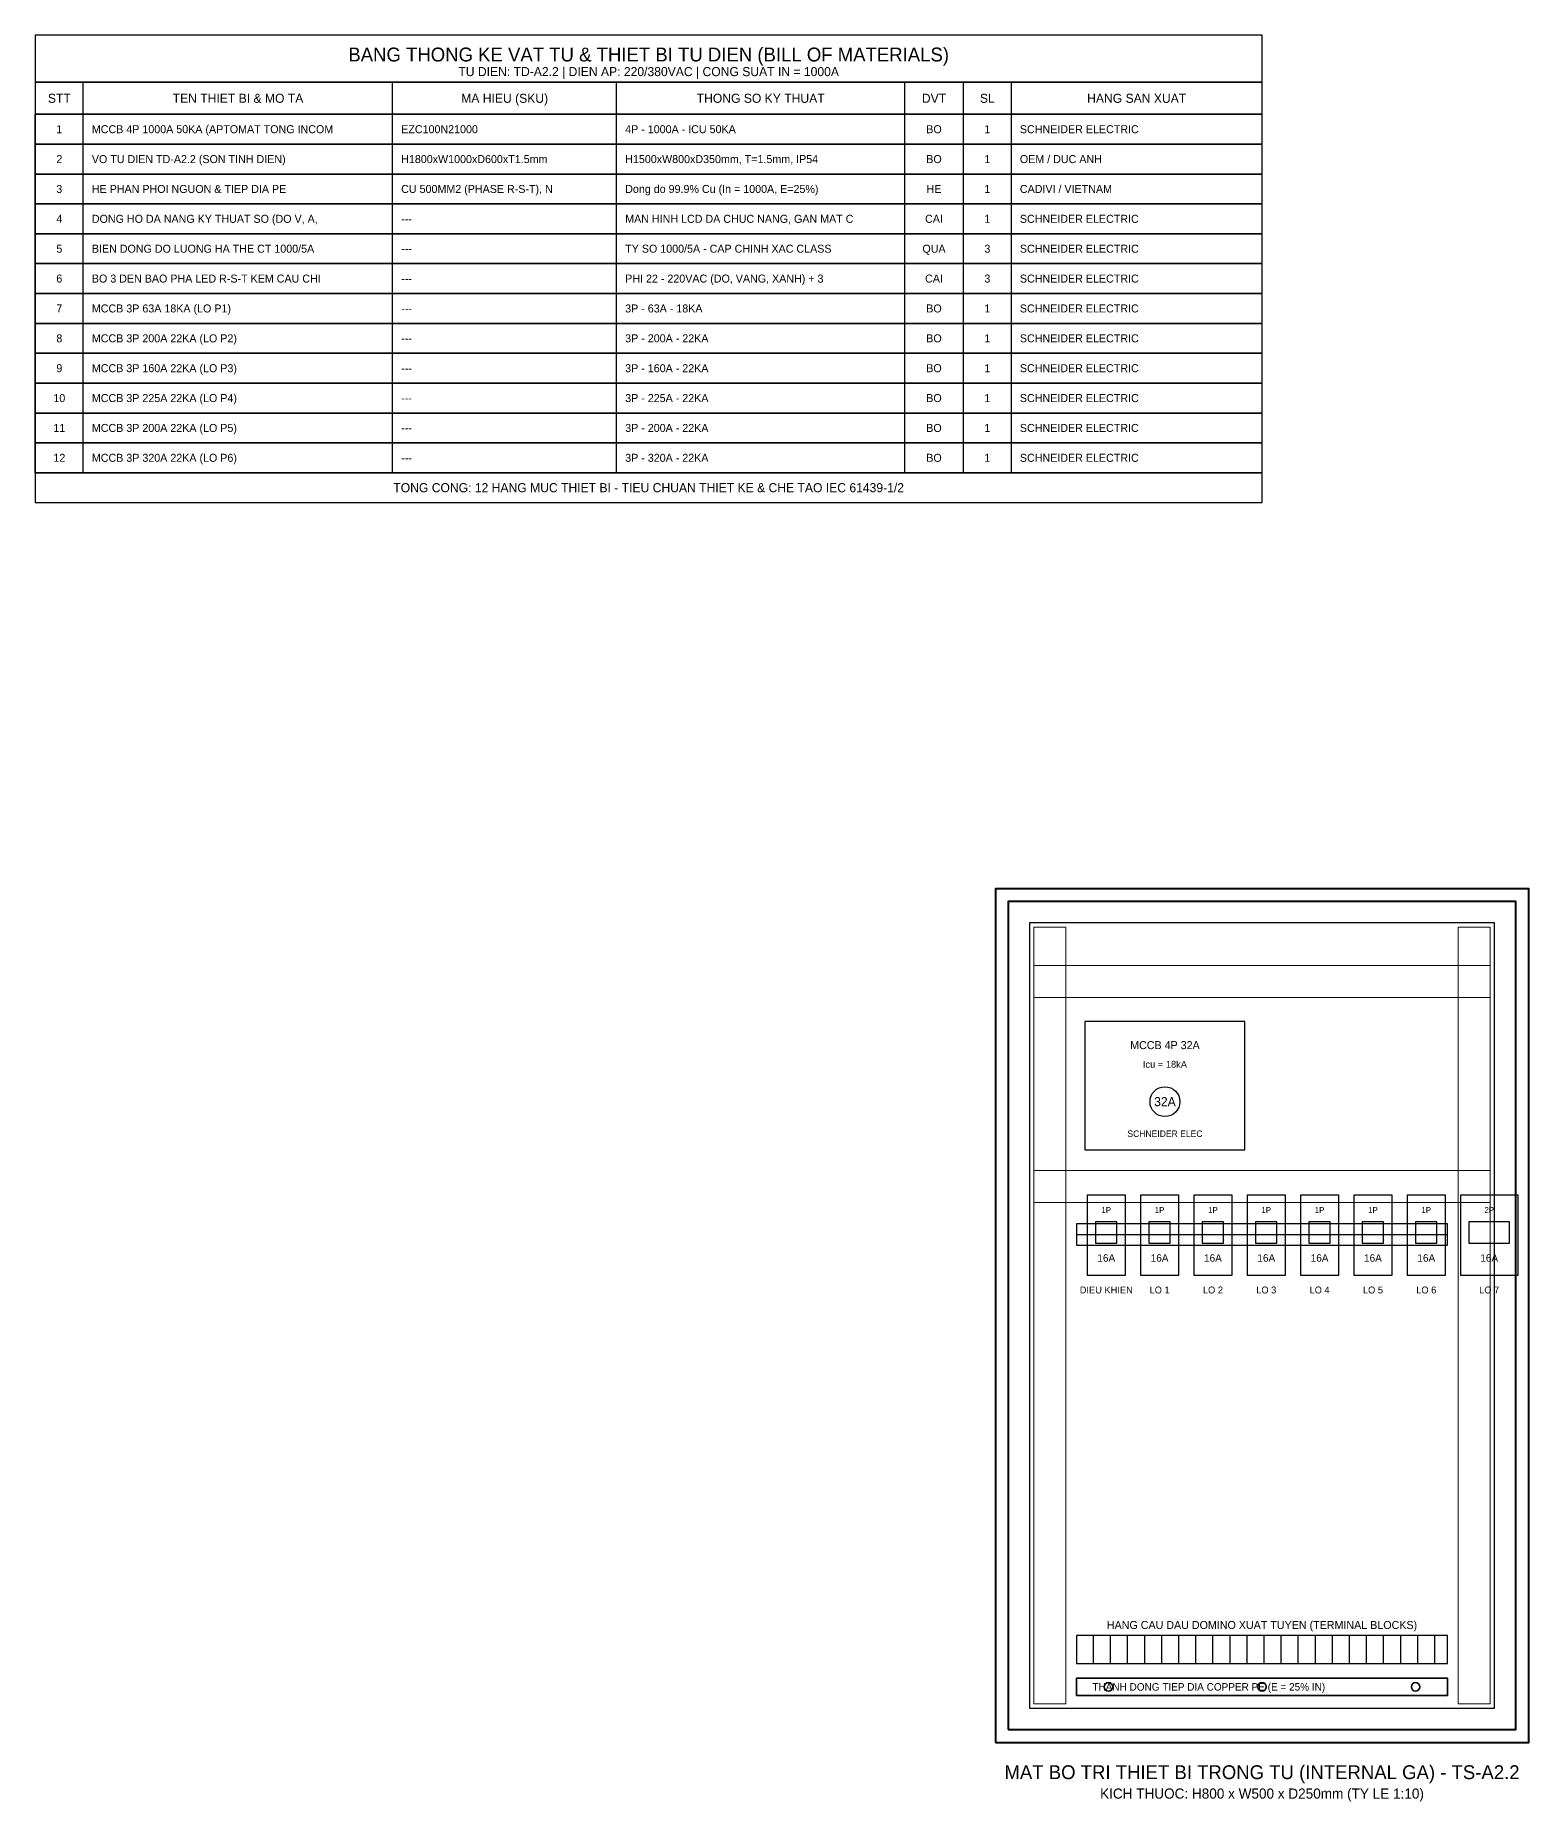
# Model space of a CAD drawing. Header units: metres. Extents: x 100 to 13750, y 44 to 1700.
# Drawn here: x 10400 to 11800, y 44 to 1700 of the extents above; entities that cross this region are included whole.
import ezdxf
from ezdxf.enums import TextEntityAlignment as Align

# ---------------------------------------------------------------- set-up
doc = ezdxf.new("R2010")
doc.units = ezdxf.units.M
for name, color, linetype, lineweight in [('0_COPPER', 3, 'Continuous', 35), ('0_DEVICES', 7, 'Continuous', 30), ('0_DUCTS', 8, 'Continuous', 18), ('0_FRAME', 6, 'Continuous', 40), ('0_PLATE', 4, 'Continuous', 25), ('0_TABLE', 4, 'Continuous', 25), ('0_TABLE_HDR', 2, 'Continuous', 30), ('0_TEXT', 7, 'Continuous', 20), ('0_TEXT_TITLE', 3, 'Continuous', 30)]:
    doc.layers.add(name, color=color, linetype=linetype, lineweight=lineweight)

msp = doc.modelspace()

# ---------------------------------------------------------------- linework, layer by layer
at = {"layer": '0_COPPER', "color": 3}
msp.add_lwpolyline([(11376, 144), (11724, 144), (11724, 160), (11376, 160), (11376, 144)], close=True, dxfattribs=at)
for centre in [(11406, 152), (11550, 152), (11694, 152)]:
    msp.add_circle(centre, 4, dxfattribs=at)
at = {"layer": '0_DEVICES'}
for p, q in [((11392, 174), (11392, 200)), ((11408, 174), (11408, 200)), ((11424, 174), (11424, 200)), ((11440, 174), (11440, 200)), ((11456, 174), (11456, 200)), ((11472, 174), (11472, 200)), ((11488, 174), (11488, 200)), ((11504, 174), (11504, 200)), ((11520, 174), (11520, 200)), ((11536, 174), (11536, 200)), ((11552, 174), (11552, 200)), ((11568, 174), (11568, 200)), ((11584, 174), (11584, 200)), ((11600, 174), (11600, 200)), ((11616, 174), (11616, 200)), ((11632, 174), (11632, 200)), ((11648, 174), (11648, 200)), ((11664, 174), (11664, 200)), ((11680, 174), (11680, 200)), ((11696, 174), (11696, 200)), ((11712, 174), (11712, 200))]:
    msp.add_line(p, q, dxfattribs=at)
for points in [[(11384, 655.5), (11534, 655.5), (11534, 775.5), (11384, 775.5), (11384, 655.5)], [(11386, 538), (11422, 538), (11422, 613), (11386, 613), (11386, 538)], [(11436, 538), (11472, 538), (11472, 613), (11436, 613), (11436, 538)], [(11486, 538), (11522, 538), (11522, 613), (11486, 613), (11486, 538)], [(11536, 538), (11572, 538), (11572, 613), (11536, 613), (11536, 538)], [(11586, 538), (11622, 538), (11622, 613), (11586, 613), (11586, 538)], [(11636, 538), (11672, 538), (11672, 613), (11636, 613), (11636, 538)], [(11686, 538), (11722, 538), (11722, 613), (11686, 613), (11686, 538)], [(11736, 538), (11790, 538), (11790, 613), (11736, 613), (11736, 538)], [(11394, 568), (11414, 568), (11414, 588), (11394, 588), (11394, 568)], [(11444, 568), (11464, 568), (11464, 588), (11444, 588), (11444, 568)], [(11494, 568), (11514, 568), (11514, 588), (11494, 588), (11494, 568)], [(11544, 568), (11564, 568), (11564, 588), (11544, 588), (11544, 568)], [(11594, 568), (11614, 568), (11614, 588), (11594, 588), (11594, 568)], [(11644, 568), (11664, 568), (11664, 588), (11644, 588), (11644, 568)], [(11694, 568), (11714, 568), (11714, 588), (11694, 588), (11694, 568)], [(11744, 568), (11782, 568), (11782, 588), (11744, 588), (11744, 568)], [(11376, 174), (11724, 174), (11724, 200), (11376, 200), (11376, 174)]]:
    msp.add_lwpolyline(points, close=True, dxfattribs=at)
msp.add_circle((11459, 700.5), 14, dxfattribs=at)
at = {"layer": '0_DUCTS'}
for points in [[(11336, 136), (11366, 136), (11366, 864), (11336, 864), (11336, 136)], [(11734, 136), (11764, 136), (11764, 864), (11734, 864), (11734, 136)], [(11336, 798), (11764, 798), (11764, 828), (11336, 828), (11336, 798)], [(11336, 606), (11764, 606), (11764, 636), (11336, 636), (11336, 606)]]:
    msp.add_lwpolyline(points, close=True, dxfattribs=at)
at = {"layer": '0_FRAME'}
for points in [[(11300, 100), (11800, 100), (11800, 900), (11300, 900), (11300, 100)], [(11312, 112), (11788, 112), (11788, 888), (11312, 888), (11312, 112)]]:
    msp.add_lwpolyline(points, close=True, dxfattribs=at)
at = {"layer": '0_PLATE'}
msp.add_line((11376, 576), (11724, 576), dxfattribs=at)
for points in [[(11332, 132), (11768, 132), (11768, 868), (11332, 868), (11332, 132)], [(11376, 566), (11724, 566), (11724, 586), (11376, 586), (11376, 566)]]:
    msp.add_lwpolyline(points, close=True, dxfattribs=at)
at = {"layer": '0_TABLE', "color": 4}
for p, q in [((10445, 1626), (10445, 1656)), ((10735, 1626), (10735, 1656)), ((10945, 1626), (10945, 1656)), ((11215, 1626), (11215, 1656)), ((11270, 1626), (11270, 1656)), ((11315, 1626), (11315, 1656)), ((10400, 1598), (10400, 1626)), ((10445, 1598), (10445, 1626)), ((10735, 1598), (10735, 1626)), ((10945, 1598), (10945, 1626)), ((11215, 1598), (11215, 1626)), ((11270, 1598), (11270, 1626)), ((11315, 1598), (11315, 1626)), ((10400, 1570), (10400, 1598)), ((10445, 1570), (10445, 1598)), ((10735, 1570), (10735, 1598)), ((10945, 1570), (10945, 1598)), ((11215, 1570), (11215, 1598)), ((11270, 1570), (11270, 1598)), ((11315, 1570), (11315, 1598)), ((10400, 1542), (10400, 1570)), ((10445, 1542), (10445, 1570)), ((10735, 1542), (10735, 1570)), ((10945, 1542), (10945, 1570)), ((11215, 1542), (11215, 1570)), ((11270, 1542), (11270, 1570)), ((11315, 1542), (11315, 1570)), ((10400, 1514), (10400, 1542)), ((10445, 1514), (10445, 1542)), ((10735, 1514), (10735, 1542)), ((10945, 1514), (10945, 1542)), ((11215, 1514), (11215, 1542)), ((11270, 1514), (11270, 1542)), ((11315, 1514), (11315, 1542)), ((10400, 1486), (10400, 1514)), ((10445, 1486), (10445, 1514)), ((10735, 1486), (10735, 1514)), ((10945, 1486), (10945, 1514)), ((11215, 1486), (11215, 1514)), ((11270, 1486), (11270, 1514)), ((11315, 1486), (11315, 1514)), ((10400, 1458), (10400, 1486)), ((10445, 1458), (10445, 1486)), ((10735, 1458), (10735, 1486)), ((10945, 1458), (10945, 1486)), ((11215, 1458), (11215, 1486)), ((11270, 1458), (11270, 1486)), ((11315, 1458), (11315, 1486)), ((10400, 1430), (10400, 1458)), ((10445, 1430), (10445, 1458)), ((10735, 1430), (10735, 1458)), ((10945, 1430), (10945, 1458)), ((11215, 1430), (11215, 1458)), ((11270, 1430), (11270, 1458)), ((11315, 1430), (11315, 1458)), ((10400, 1402), (10400, 1430)), ((10445, 1402), (10445, 1430)), ((10735, 1402), (10735, 1430)), ((10945, 1402), (10945, 1430)), ((11215, 1402), (11215, 1430)), ((11270, 1402), (11270, 1430)), ((11315, 1402), (11315, 1430)), ((10400, 1374), (10400, 1402)), ((10445, 1374), (10445, 1402)), ((10735, 1374), (10735, 1402)), ((10945, 1374), (10945, 1402)), ((11215, 1374), (11215, 1402)), ((11270, 1374), (11270, 1402)), ((11315, 1374), (11315, 1402)), ((10400, 1346), (10400, 1374)), ((10445, 1346), (10445, 1374)), ((10735, 1346), (10735, 1374)), ((10945, 1346), (10945, 1374)), ((11215, 1346), (11215, 1374)), ((11270, 1346), (11270, 1374)), ((11315, 1346), (11315, 1374)), ((10400, 1318), (10400, 1346)), ((10445, 1318), (10445, 1346)), ((10735, 1318), (10735, 1346)), ((10945, 1318), (10945, 1346)), ((11215, 1318), (11215, 1346)), ((11270, 1318), (11270, 1346)), ((11315, 1318), (11315, 1346)), ((10400, 1290), (10400, 1318)), ((10445, 1290), (10445, 1318)), ((10735, 1290), (10735, 1318)), ((10945, 1290), (10945, 1318)), ((11215, 1290), (11215, 1318)), ((11270, 1290), (11270, 1318)), ((11315, 1290), (11315, 1318))]:
    msp.add_line(p, q, dxfattribs=at)
for points in [[(10400, 1656), (11550, 1656), (11550, 1700), (10400, 1700), (10400, 1656)], [(10400, 1626), (11550, 1626), (11550, 1656), (10400, 1656), (10400, 1626)], [(10400, 1598), (11550, 1598), (11550, 1626), (10400, 1626), (10400, 1598)], [(10400, 1570), (11550, 1570), (11550, 1598), (10400, 1598), (10400, 1570)], [(10400, 1542), (11550, 1542), (11550, 1570), (10400, 1570), (10400, 1542)], [(10400, 1514), (11550, 1514), (11550, 1542), (10400, 1542), (10400, 1514)], [(10400, 1486), (11550, 1486), (11550, 1514), (10400, 1514), (10400, 1486)], [(10400, 1458), (11550, 1458), (11550, 1486), (10400, 1486), (10400, 1458)], [(10400, 1430), (11550, 1430), (11550, 1458), (10400, 1458), (10400, 1430)], [(10400, 1402), (11550, 1402), (11550, 1430), (10400, 1430), (10400, 1402)], [(10400, 1374), (11550, 1374), (11550, 1402), (10400, 1402), (10400, 1374)], [(10400, 1346), (11550, 1346), (11550, 1374), (10400, 1374), (10400, 1346)], [(10400, 1318), (11550, 1318), (11550, 1346), (10400, 1346), (10400, 1318)], [(10400, 1290), (11550, 1290), (11550, 1318), (10400, 1318), (10400, 1290)], [(10400, 1262), (11550, 1262), (11550, 1290), (10400, 1290), (10400, 1262)]]:
    msp.add_lwpolyline(points, close=True, dxfattribs=at)

# ---------------------------------------------------------------- texts
at = {"layer": '0_COPPER', "color": 3}
msp.add_text('THANH DONG TIEP DIA COPPER PE (E = 25% IN)', height=7, dxfattribs=at).set_placement((11391, 152), align=Align.MIDDLE_LEFT)
at = {"layer": '0_TABLE_HDR', "color": 2}
for s, height, p in [('BANG THONG KE VAT TU & THIET BI TU DIEN (BILL OF MATERIALS)', 13, (10975, 1682)), ('STT', 8.5, (10422.5, 1641)), ('TEN THIET BI & MO TA', 8.5, (10590, 1641)), ('MA HIEU (SKU)', 8.5, (10840, 1641)), ('THONG SO KY THUAT', 8.5, (11080, 1641)), ('DVT', 8.5, (11242.5, 1641)), ('SL', 8.5, (11292.5, 1641)), ('HANG SAN XUAT', 8.5, (11432.5, 1641)), ('TONG CONG: 12 HANG MUC THIET BI - TIEU CHUAN THIET KE & CHE TAO IEC 61439-1/2', 8.5, (10975, 1276))]:
    msp.add_text(s, height=height, dxfattribs=at).set_placement(p, align=Align.MIDDLE_CENTER)
at = {"layer": '0_TEXT'}
for s, height, p in [('TU DIEN: TD-A2.2 | DIEN AP: 220/380VAC | CONG SUAT IN = 1000A', 8.5, (10975, 1666)), ('MCCB 4P 32A', 7.5, (11459, 753.5)), ('Icu = 18kA', 6.5, (11459, 735.5)), ('SCHNEIDER ELEC', 6, (11459, 670.5)), ('1P', 5.5, (11404, 599)), ('1P', 5.5, (11454, 599)), ('1P', 5.5, (11504, 599)), ('1P', 5.5, (11554, 599)), ('1P', 5.5, (11604, 599)), ('1P', 5.5, (11654, 599)), ('1P', 5.5, (11704, 599)), ('2P', 5.5, (11763, 599)), ('HANG CAU DAU DOMINO XUAT TUYEN (TERMINAL BLOCKS)', 7.5, (11550, 210)), ('KICH THUOC: H800 x W500 x D250mm (TY LE 1:10)', 9.5, (11550, 52))]:
    msp.add_text(s, height=height, dxfattribs=at).set_placement(p, align=Align.MIDDLE_CENTER)
at = {"layer": '0_TEXT', "color": 7}
for s, p in [('1', (10422.5, 1612)), ('BO', (11242.5, 1612)), ('1', (11292.5, 1612)), ('2', (10422.5, 1584)), ('BO', (11242.5, 1584)), ('1', (11292.5, 1584)), ('3', (10422.5, 1556)), ('HE', (11242.5, 1556)), ('1', (11292.5, 1556)), ('4', (10422.5, 1528)), ('CAI', (11242.5, 1528)), ('1', (11292.5, 1528)), ('5', (10422.5, 1500)), ('QUA', (11242.5, 1500)), ('3', (11292.5, 1500)), ('6', (10422.5, 1472)), ('CAI', (11242.5, 1472)), ('3', (11292.5, 1472)), ('7', (10422.5, 1444)), ('BO', (11242.5, 1444)), ('1', (11292.5, 1444)), ('8', (10422.5, 1416)), ('BO', (11242.5, 1416)), ('1', (11292.5, 1416)), ('9', (10422.5, 1388)), ('BO', (11242.5, 1388)), ('1', (11292.5, 1388)), ('10', (10422.5, 1360)), ('BO', (11242.5, 1360)), ('1', (11292.5, 1360)), ('11', (10422.5, 1332)), ('BO', (11242.5, 1332)), ('1', (11292.5, 1332)), ('12', (10422.5, 1304)), ('BO', (11242.5, 1304)), ('1', (11292.5, 1304))]:
    msp.add_text(s, height=7.5, dxfattribs=at).set_placement(p, align=Align.MIDDLE_CENTER)
for s, p in [('MCCB 4P 1000A 50KA (APTOMAT TONG INCOM', (10453, 1612)), ('EZC100N21000', (10743, 1612)), ('4P - 1000A - ICU 50KA', (10953, 1612)), ('VO TU DIEN TD-A2.2 (SON TINH DIEN)', (10453, 1584)), ('H1800xW1000xD600xT1.5mm', (10743, 1584)), ('H1500xW800xD350mm, T=1.5mm, IP54', (10953, 1584)), ('HE PHAN PHOI NGUON & TIEP DIA PE', (10453, 1556)), ('CU 500MM2 (PHASE R-S-T), N', (10743, 1556)), ('Dong do 99.9% Cu (In = 1000A, E=25%)', (10953, 1556)), ('DONG HO DA NANG KY THUAT SO (DO V, A, ', (10453, 1528)), ('---', (10743, 1528)), ('MAN HINH LCD DA CHUC NANG, GAN MAT C', (10953, 1528)), ('BIEN DONG DO LUONG HA THE CT 1000/5A', (10453, 1500)), ('---', (10743, 1500)), ('TY SO 1000/5A - CAP CHINH XAC CLASS ', (10953, 1500)), ('BO 3 DEN BAO PHA LED R-S-T KEM CAU CHI', (10453, 1472)), ('PHI 22 - 220VAC (DO, VANG, XANH) + 3', (10953, 1472)), ('---', (10743, 1472)), ('MCCB 3P 63A 18KA (LO P1)', (10453, 1444)), ('---', (10743, 1444)), ('3P - 63A - 18KA', (10953, 1444)), ('MCCB 3P 200A 22KA (LO P2)', (10453, 1416)), ('---', (10743, 1416)), ('3P - 200A - 22KA', (10953, 1416)), ('MCCB 3P 160A 22KA (LO P3)', (10453, 1388)), ('3P - 160A - 22KA', (10953, 1388)), ('---', (10743, 1388)), ('MCCB 3P 225A 22KA (LO P4)', (10453, 1360)), ('---', (10743, 1360)), ('3P - 225A - 22KA', (10953, 1360)), ('MCCB 3P 200A 22KA (LO P5)', (10453, 1332)), ('---', (10743, 1332)), ('3P - 200A - 22KA', (10953, 1332)), ('MCCB 3P 320A 22KA (LO P6)', (10453, 1304)), ('---', (10743, 1304)), ('3P - 320A - 22KA', (10953, 1304))]:
    msp.add_text(s, height=7.5, dxfattribs=at).set_placement(p, align=Align.MIDDLE_LEFT)
at = {"layer": '0_TEXT', "color": 3}
for s, p in [('SCHNEIDER ELECTRIC', (11323, 1612)), ('OEM / DUC ANH', (11323, 1584)), ('CADIVI / VIETNAM', (11323, 1556)), ('SCHNEIDER ELECTRIC', (11323, 1528)), ('SCHNEIDER ELECTRIC', (11323, 1500)), ('SCHNEIDER ELECTRIC', (11323, 1472)), ('SCHNEIDER ELECTRIC', (11323, 1444)), ('SCHNEIDER ELECTRIC', (11323, 1416)), ('SCHNEIDER ELECTRIC', (11323, 1388)), ('SCHNEIDER ELECTRIC', (11323, 1360)), ('SCHNEIDER ELECTRIC', (11323, 1332)), ('SCHNEIDER ELECTRIC', (11323, 1304))]:
    msp.add_text(s, height=7.5, dxfattribs=at).set_placement(p, align=Align.MIDDLE_LEFT)
at = {"layer": '0_TEXT_TITLE'}
for s, height, p in [('32A', 8.5, (11459, 700.5)), ('16A', 7, (11404, 554)), ('16A', 7, (11454, 554)), ('16A', 7, (11504, 554)), ('16A', 7, (11554, 554)), ('16A', 7, (11604, 554)), ('16A', 7, (11654, 554)), ('16A', 7, (11704, 554)), ('16A', 7, (11763, 554)), ('DIEU KHIEN', 6.5, (11404, 524)), ('LO 1', 6.5, (11454, 524)), ('LO 2', 6.5, (11504, 524)), ('LO 3', 6.5, (11554, 524)), ('LO 4', 6.5, (11604, 524)), ('LO 5', 6.5, (11654, 524)), ('LO 6', 6.5, (11704, 524)), ('LO 7', 6.5, (11763, 524)), ('MAT BO TRI THIET BI TRONG TU (INTERNAL GA) - TS-A2.2', 13, (11550, 72))]:
    msp.add_text(s, height=height, dxfattribs=at).set_placement(p, align=Align.MIDDLE_CENTER)

doc.saveas('drawing.dxf')
